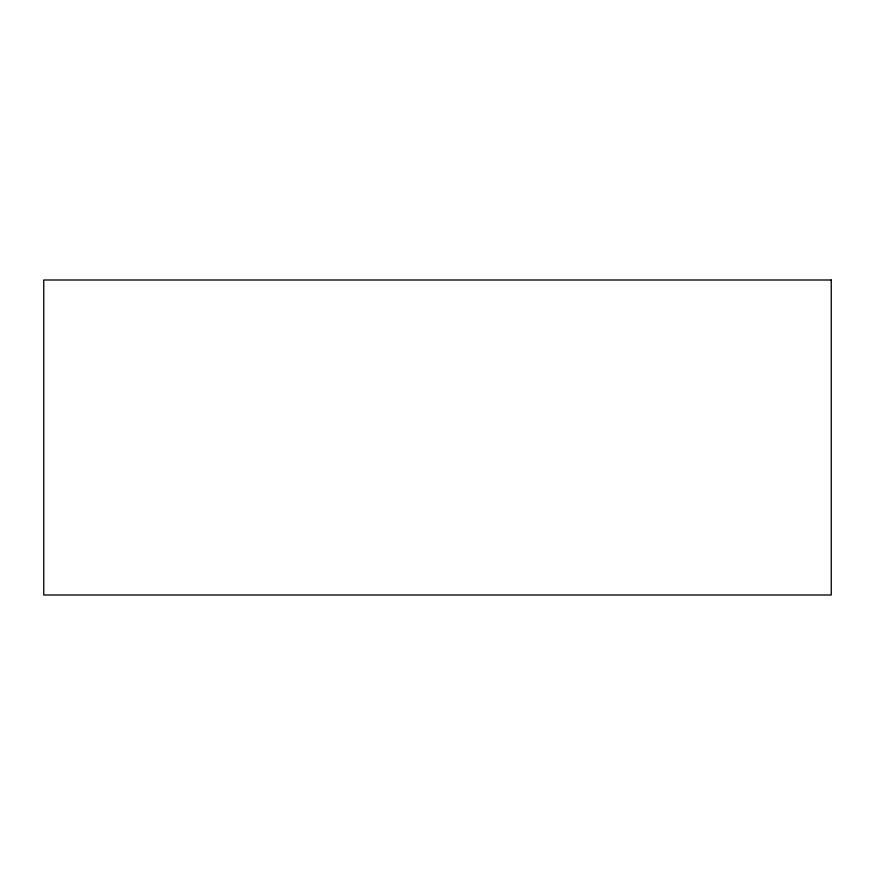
<?xml version="1.0" encoding="UTF-8"?>
<svg xmlns="http://www.w3.org/2000/svg" width="875" height="875" viewBox="0 0 875 875"><rect width="100%" height="100%" fill="white"/><g stroke="black" fill="none" stroke-linecap="round" stroke-linejoin="round"><path stroke-width="1.31" d="M831.25 280L43.75 280L43.75 595L831.25 595L831.25 280"/></g></svg>
